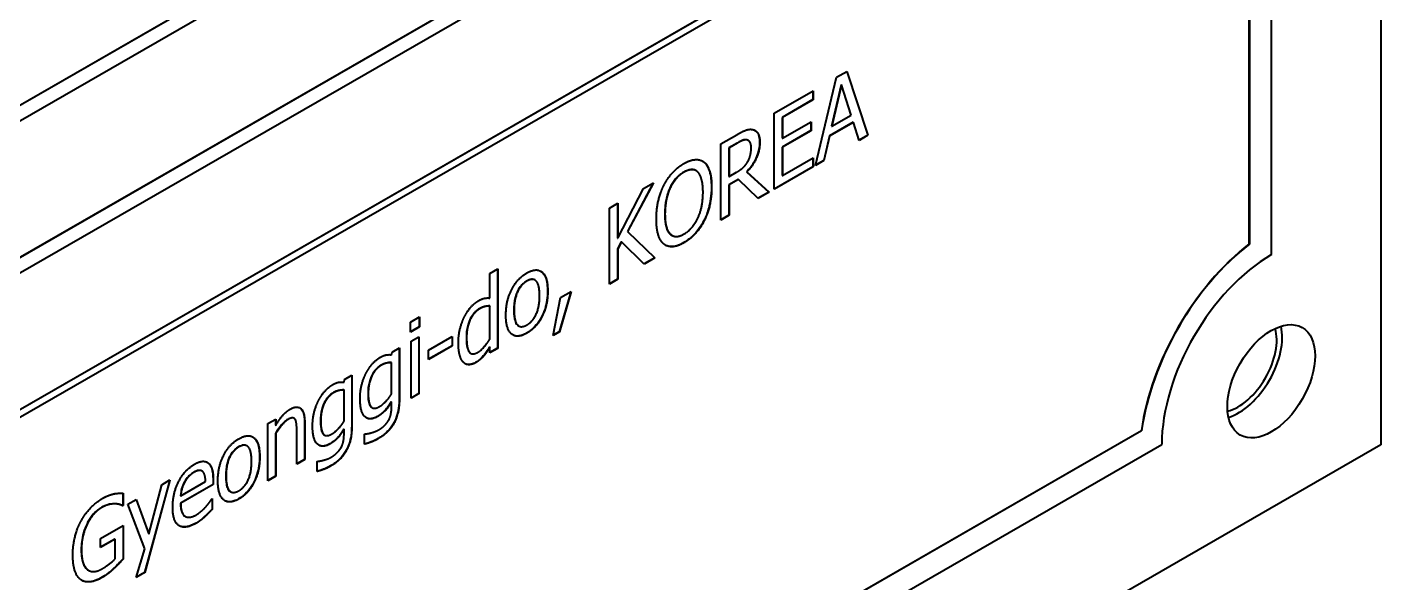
# Model space of a CAD drawing. Header units: millimetres. Extents: x 0 to 5945, y 0 to 4205.
# Drawn here: x 5642.62 to 5664.44, y 3427.06 to 3436.02 of the extents above; entities that cross this region are included whole.
import ezdxf

# ---------------------------------------------------------------- set-up
doc = ezdxf.new("R2010")
doc.units = ezdxf.units.MM
doc.header["$LTSCALE"] = 5
doc.layers.add('가시적인 것(ISO)', color=3, linetype='Continuous', lineweight=40)
doc.layers.add('가시적인 좁은 것(ISO)', color=3, linetype='Continuous', lineweight=35)

msp = doc.modelspace()

# ---------------------------------------------------------------- linework, layer by layer
at = {"layer": '가시적인 것(ISO)'}
for p, q in [((5664.4361, 3478.3368), (5664.4361, 3429.2839)), ((5662.6719, 3432.3516), (5662.6719, 3473.229)), ((5662.3148, 3432.5245), (5662.3148, 3472.6496)), ((5662.3183, 3472.6509), (5662.3183, 3432.5225)), ((5628.4833, 3426.6887), (5660.7945, 3445.2955)), ((5660.798, 3445.2935), (5628.4833, 3426.6847)), ((5628.4833, 3426.4394), (5660.798, 3445.0482)), ((5628.4833, 3424.2361), (5660.7945, 3442.8429)), ((5660.798, 3442.8409), (5628.4833, 3424.232)), ((5628.4833, 3423.9868), (5660.798, 3442.5956)), ((5660.9041, 3440.3267), (5628.3772, 3421.5957)), ((5628.4833, 3421.7834), (5660.7945, 3440.3903)), ((5660.798, 3440.3882), (5628.4833, 3421.7794)), ((5655.6635, 3435.2112), (5655.8294, 3435.3067)), ((5655.8269, 3435.3053), (5656.1653, 3434.2779)), ((5655.8294, 3435.3067), (5656.1689, 3434.2759)), ((5655.3239, 3433.7893), (5655.6635, 3435.2112)), ((5655.739, 3435.0918), (5655.5843, 3434.4253)), ((5655.7425, 3435.0898), (5655.5878, 3434.4233)), ((5655.739, 3435.0918), (5655.7425, 3435.0898)), ((5655.8981, 3434.602), (5655.7425, 3435.0898)), ((5654.6561, 3434.6311), (5655.2861, 3434.9939)), ((5655.2826, 3434.8508), (5654.7866, 3434.5652)), ((5655.2861, 3434.8488), (5654.7902, 3434.5632)), ((5655.2826, 3434.9918), (5655.2826, 3434.8508)), ((5655.2826, 3434.8508), (5655.2861, 3434.8488)), ((5655.2861, 3434.9939), (5655.2861, 3434.8488)), ((5654.6561, 3433.4048), (5654.6561, 3434.6311)), ((5654.7866, 3434.5652), (5654.7902, 3434.5632)), ((5654.7866, 3434.5652), (5654.7866, 3434.2293)), ((5654.7902, 3434.5632), (5654.7902, 3434.2273)), ((5654.7902, 3434.2273), (5655.2526, 3434.4936)), ((5655.2491, 3434.4916), (5655.2491, 3434.3505)), ((5655.2526, 3434.4936), (5655.2526, 3434.3485)), ((5655.9324, 3434.4867), (5655.5473, 3434.2649)), ((5655.9359, 3434.4846), (5655.5509, 3434.2629)), ((5655.5843, 3434.4253), (5655.5878, 3434.4233)), ((5655.5878, 3434.4233), (5655.8981, 3434.602)), ((5655.9324, 3434.4867), (5655.9359, 3434.4846)), ((5656.027, 3434.1942), (5655.9359, 3434.4846)), ((5653.7966, 3434.1361), (5654.0561, 3434.2856)), ((5654.2391, 3434.1938), (5654.2426, 3434.1918)), ((5655.2491, 3434.3505), (5654.7866, 3434.0842)), ((5654.7866, 3434.2293), (5654.7902, 3434.2273)), ((5655.2526, 3434.3485), (5654.7902, 3434.0822)), ((5655.2491, 3434.3505), (5655.2526, 3434.3485)), ((5655.5473, 3434.2649), (5655.4562, 3433.8696)), ((5655.5509, 3434.2629), (5655.4598, 3433.8675)), ((5655.5473, 3434.2649), (5655.5509, 3434.2629)), ((5656.1653, 3434.2779), (5656.026, 3434.1977)), ((5656.1689, 3434.2759), (5656.027, 3434.1942)), ((5656.1653, 3434.2779), (5656.1689, 3434.2759)), ((5653.7966, 3432.9098), (5653.7966, 3434.1361)), ((5654.0595, 3434.1505), (5653.9271, 3434.0742)), ((5653.9271, 3434.0742), (5653.9306, 3434.0722)), ((5653.9271, 3434.0742), (5653.9271, 3433.6131)), ((5654.063, 3434.1484), (5653.9306, 3434.0722)), ((5653.9306, 3434.0722), (5653.9306, 3433.6111)), ((5654.7866, 3434.0842), (5654.7902, 3434.0822)), ((5654.7866, 3434.0842), (5654.7866, 3433.6291)), ((5654.7902, 3434.0822), (5654.7902, 3433.6271)), ((5655.2826, 3433.7696), (5654.6561, 3433.4088)), ((5655.2861, 3433.7676), (5654.6561, 3433.4048)), ((5654.7902, 3433.6271), (5655.2861, 3433.9127)), ((5655.2826, 3433.9106), (5655.2826, 3433.7696)), ((5655.2826, 3433.7696), (5655.2861, 3433.7676)), ((5655.2861, 3433.9127), (5655.2861, 3433.7676)), ((5655.4598, 3433.8675), (5655.3239, 3433.7893)), ((5655.4562, 3433.8696), (5655.3251, 3433.7941)), ((5655.4562, 3433.8696), (5655.4598, 3433.8675)), ((5653.3958, 3433.7065), (5653.3993, 3433.7045)), ((5653.9271, 3433.6131), (5653.9306, 3433.6111)), ((5654.0801, 3433.5651), (5653.9271, 3433.477)), ((5653.9306, 3433.6111), (5654.0484, 3433.6789)), ((5654.0836, 3433.563), (5653.9306, 3433.4749)), ((5654.0801, 3433.5651), (5654.0836, 3433.563)), ((5654.4025, 3433.2587), (5654.0836, 3433.563)), ((5654.2142, 3433.688), (5654.2177, 3433.686)), ((5654.2142, 3433.688), (5654.5726, 3433.3608)), ((5654.2177, 3433.686), (5654.5762, 3433.3587)), ((5654.7866, 3433.6291), (5654.7902, 3433.6271)), ((5652.1368, 3432.6158), (5652.5494, 3433.4179)), ((5652.7061, 3433.5081), (5652.2923, 3432.7263)), ((5652.7127, 3433.5119), (5652.2958, 3432.7243)), ((5652.5494, 3433.4179), (5652.7127, 3433.5119)), ((5653.9271, 3433.477), (5653.9306, 3433.4749)), ((5653.9271, 3433.477), (5653.9271, 3432.989)), ((5653.9306, 3433.4749), (5653.9306, 3432.987)), ((5654.5726, 3433.3608), (5654.3999, 3433.2613)), ((5654.5762, 3433.3587), (5654.4025, 3433.2587)), ((5654.5726, 3433.3608), (5654.5762, 3433.3587)), ((5652.0027, 3433.1031), (5652.1368, 3433.1803)), ((5652.0027, 3431.8768), (5652.0027, 3433.1031)), ((5652.1333, 3433.1783), (5652.1333, 3432.6179)), ((5652.1368, 3433.1803), (5652.1368, 3432.6158)), ((5653.9271, 3432.989), (5653.7966, 3432.9139)), ((5653.9306, 3432.987), (5653.7966, 3432.9098)), ((5653.9271, 3432.989), (5653.9306, 3432.987)), ((5652.2923, 3432.7263), (5652.7332, 3432.3015)), ((5652.2923, 3432.7263), (5652.2958, 3432.7243)), ((5652.2958, 3432.7243), (5652.7368, 3432.2995)), ((5653.0075, 3432.6638), (5653.011, 3432.6618)), ((5652.1333, 3432.6179), (5652.1368, 3432.6158)), ((5652.1926, 3432.5606), (5652.1333, 3432.446)), ((5652.1333, 3432.446), (5652.1333, 3431.956)), ((5652.1333, 3432.446), (5652.1368, 3432.4439)), ((5652.1961, 3432.5586), (5652.1368, 3432.4439)), ((5652.1368, 3432.4439), (5652.1368, 3431.954)), ((5652.1926, 3432.5606), (5652.1961, 3432.5586)), ((5652.5631, 3432.1995), (5652.1961, 3432.5586)), ((5662.3148, 3432.5245), (5662.3183, 3432.5225)), ((5652.7332, 3432.3015), (5652.5605, 3432.2021)), ((5652.7368, 3432.2995), (5652.5631, 3432.1995)), ((5652.7332, 3432.3015), (5652.7368, 3432.2995)), ((5650.0765, 3432.0485), (5650.2037, 3432.1218)), ((5650.0765, 3431.651), (5650.0765, 3432.0485)), ((5650.2002, 3432.1197), (5650.2002, 3430.8428)), ((5650.2037, 3432.1218), (5650.2037, 3430.8408)), ((5650.7997, 3431.943), (5650.8032, 3431.941)), ((5652.1333, 3431.956), (5652.0027, 3431.8808)), ((5652.1368, 3431.954), (5652.0027, 3431.8768)), ((5652.1333, 3431.956), (5652.1368, 3431.954)), ((5651.0976, 3431.0505), (5651.2163, 3431.6584)), ((5651.3806, 3431.7531), (5651.1929, 3431.1094)), ((5651.3856, 3431.7559), (5651.1965, 3431.1074)), ((5651.2163, 3431.6584), (5651.3856, 3431.7559)), ((5648.7975, 3431.2653), (5648.9419, 3431.3485)), ((5648.9384, 3431.3464), (5648.9384, 3431.1895)), ((5648.9419, 3431.3485), (5648.9419, 3431.1875)), ((5650.073, 3431.5249), (5650.0765, 3431.5228)), ((5650.0765, 3430.9911), (5650.0765, 3431.5228)), ((5648.7975, 3431.1043), (5648.7975, 3431.2653)), ((5648.9384, 3431.1895), (5648.7975, 3431.1084)), ((5648.9419, 3431.1875), (5648.7975, 3431.1043)), ((5648.9384, 3431.1895), (5648.9419, 3431.1875)), ((5650.5387, 3431.2031), (5650.5423, 3431.201)), ((5648.8053, 3430.9557), (5648.9325, 3431.029)), ((5648.8053, 3430.0355), (5648.8053, 3430.9557)), ((5648.9289, 3431.0269), (5648.9289, 3430.1108)), ((5648.9325, 3431.029), (5648.9325, 3430.1087)), ((5649.0881, 3430.8095), (5649.4697, 3431.0293)), ((5649.4662, 3431.0272), (5649.4662, 3430.8822)), ((5649.4697, 3431.0293), (5649.4697, 3430.8802)), ((5651.1965, 3431.1074), (5651.0976, 3431.0505)), ((5651.1929, 3431.1094), (5651.0985, 3431.0551)), ((5651.1929, 3431.1094), (5651.1965, 3431.1074)), ((5648.4915, 3430.7363), (5648.4993, 3430.7795)), ((5648.4993, 3430.7795), (5648.6188, 3430.8483)), ((5648.6152, 3430.8463), (5648.6152, 3430.0355)), ((5648.6188, 3430.8483), (5648.6188, 3430.0334)), ((5649.4662, 3430.8822), (5649.0881, 3430.6645)), ((5649.4697, 3430.8802), (5649.0881, 3430.6604)), ((5649.0881, 3430.6604), (5649.0881, 3430.8095)), ((5649.4662, 3430.8822), (5649.4697, 3430.8802)), ((5649.7648, 3430.7613), (5649.7684, 3430.7592)), ((5650.073, 3430.863), (5650.0765, 3430.861)), ((5650.0765, 3430.7675), (5650.0765, 3430.861)), ((5650.2002, 3430.8428), (5650.0765, 3430.7716)), ((5650.2037, 3430.8408), (5650.0765, 3430.7675)), ((5650.2002, 3430.8428), (5650.2037, 3430.8408)), ((5648.488, 3430.6121), (5648.4915, 3430.6101)), ((5648.4915, 3430.1043), (5648.4915, 3430.6101)), ((5647.7257, 3430.2953), (5647.7334, 3430.3385)), ((5647.7334, 3430.3385), (5647.8529, 3430.4073)), ((5647.8494, 3430.4053), (5647.8494, 3429.5944)), ((5647.8529, 3430.4073), (5647.8529, 3429.5924)), ((5647.7222, 3430.1711), (5647.7257, 3430.1691)), ((5647.7257, 3429.6632), (5647.7257, 3430.1691)), ((5648.9289, 3430.1108), (5648.8053, 3430.0396)), ((5648.9325, 3430.1087), (5648.8053, 3430.0355)), ((5648.9289, 3430.1108), (5648.9325, 3430.1087)), ((5648.1759, 3429.8845), (5648.1795, 3429.8824)), ((5648.488, 3429.9791), (5648.4915, 3429.9771)), ((5648.4915, 3429.8966), (5648.4915, 3429.9771)), ((5646.4983, 3429.6272), (5646.6255, 3429.7005)), ((5646.4983, 3428.707), (5646.4983, 3429.6272)), ((5646.622, 3429.6984), (5646.622, 3429.6002)), ((5646.622, 3429.6002), (5646.6255, 3429.5981)), ((5646.6255, 3429.7005), (5646.6255, 3429.5981)), ((5646.9177, 3429.7146), (5646.9212, 3429.7126)), ((5647.0887, 3429.6483), (5647.0887, 3429.051)), ((5647.0922, 3429.6463), (5647.0922, 3429.049)), ((5611.7299, 3401.3851), (5660.5767, 3429.5141)), ((5660.5802, 3429.512), (5611.7305, 3401.3814)), ((5646.622, 3429.47), (5646.6255, 3429.4679)), ((5646.622, 3429.47), (5646.622, 3428.7823)), ((5646.6255, 3429.4679), (5646.6255, 3428.7802)), ((5646.965, 3428.9758), (5646.965, 3429.5005)), ((5647.4101, 3429.4435), (5647.4136, 3429.4414)), ((5647.7222, 3429.5381), (5647.7257, 3429.536)), ((5647.7257, 3429.4555), (5647.7257, 3429.536)), ((5648.0566, 3429.4573), (5648.0635, 3429.4612)), ((5648.0566, 3429.2963), (5648.0566, 3429.4573)), ((5660.5767, 3429.5141), (5660.5802, 3429.512)), ((5664.4361, 3429.2839), (5607.8676, 3396.7083)), ((5611.4066, 3400.7861), (5660.9041, 3429.2898)), ((5646.1582, 3429.2702), (5646.1618, 3429.2681)), ((5647.0887, 3429.051), (5646.965, 3428.9798)), ((5647.0922, 3429.049), (5646.965, 3428.9758)), ((5647.0887, 3429.051), (5647.0922, 3429.049)), ((5647.2908, 3429.0163), (5647.2977, 3429.0202)), ((5647.2908, 3428.8553), (5647.2908, 3429.0163)), ((5644.9162, 3428.7162), (5644.511, 3427.2278)), ((5644.9211, 3428.719), (5644.5145, 3427.2257)), ((5644.7878, 3428.6422), (5644.9211, 3428.719)), ((5645.4338, 3428.8642), (5645.4374, 3428.8621)), ((5645.6146, 3428.7309), (5645.6146, 3428.6464)), ((5645.6181, 3428.7288), (5645.6181, 3428.6444)), ((5646.622, 3428.7823), (5646.4983, 3428.7111)), ((5646.6255, 3428.7802), (5646.4983, 3428.707)), ((5646.622, 3428.7823), (5646.6255, 3428.7802)), ((5644.1611, 3428.5061), (5644.1611, 3428.3113)), ((5644.1647, 3428.506), (5644.1647, 3428.3092)), ((5644.5824, 3427.8432), (5644.7878, 3428.6422)), ((5645.6146, 3428.6464), (5645.0903, 3428.3445)), ((5645.0938, 3428.4607), (5645.4944, 3428.6913)), ((5645.6181, 3428.6444), (5645.0938, 3428.3424)), ((5645.6146, 3428.6464), (5645.6181, 3428.6444)), ((5645.8973, 3428.5302), (5645.9008, 3428.5282)), ((5644.1611, 3428.3113), (5644.15, 3428.3048)), ((5644.15, 3428.3048), (5644.1535, 3428.3028)), ((5644.1647, 3428.3092), (5644.1535, 3428.3028)), ((5644.1611, 3428.3113), (5644.1647, 3428.3092)), ((5644.2394, 3428.3264), (5644.377, 3428.4056)), ((5644.5136, 3427.6098), (5644.2394, 3428.3264)), ((5644.3747, 3428.4043), (5644.5789, 3427.8452)), ((5644.377, 3428.4056), (5644.5824, 3427.8432)), ((5645.0903, 3428.4627), (5645.0938, 3428.4607)), ((5645.0903, 3428.3445), (5645.0938, 3428.3424)), ((5645.5958, 3428.4129), (5645.6035, 3428.4173)), ((5645.6, 3428.4153), (5645.6, 3428.2504)), ((5645.6035, 3428.4173), (5645.6035, 3428.2484)), ((5645.1647, 3428.1324), (5645.1682, 3428.1303)), ((5645.6, 3428.2504), (5645.6035, 3428.2484)), ((5643.8037, 3427.7724), (5644.169, 3427.9828)), ((5644.1654, 3427.9807), (5644.1654, 3427.4491)), ((5644.169, 3427.9828), (5644.169, 3427.4471)), ((5644.5789, 3427.8452), (5644.5824, 3427.8432)), ((5643.8037, 3427.6293), (5643.8037, 3427.7724)), ((5644.0331, 3427.7655), (5643.8037, 3427.6334)), ((5644.0366, 3427.7634), (5643.8037, 3427.6293)), ((5644.0331, 3427.7655), (5644.0366, 3427.7634)), ((5644.0366, 3427.4464), (5644.0366, 3427.7634)), ((5644.1654, 3427.4491), (5644.169, 3427.4471)), ((5644.3787, 3427.1475), (5644.5136, 3427.6098)), ((5643.6068, 3427.2622), (5643.6103, 3427.2602)), ((5644.5145, 3427.2257), (5644.3787, 3427.1475)), ((5644.511, 3427.2278), (5644.3801, 3427.1524)), ((5644.511, 3427.2278), (5644.5145, 3427.2257))]:
    msp.add_line(p, q, dxfattribs=at)
for centre, major_axis, start_param, end_param in [((5662.6683, 3430.3098), (1.4971, 2.5998), 0.9509125, 2.1868127), ((5662.6719, 3430.3078), (-1.4971, -2.5998), 4.0925052, 5.3284054), ((5662.6719, 3430.3078), (1.2476, 2.1665), 0.7834645, 2.3542608), ((5662.138, 3430.6152), (-0.4367, -0.7583), 0.4988431, 2.6427496), ((5662.138, 3430.6152), (0.499, 0.8666), 3.6993769, 5.7254011)]:
    msp.add_ellipse(centre, major_axis=major_axis, ratio=0.5780931, start_param=start_param, end_param=end_param, dxfattribs=at)
msp.add_ellipse((5662.6683, 3430.3098), major_axis=(-0.499, -0.8666), ratio=0.5780931, dxfattribs=at)
for points, degree in [([(5654.0561, 3434.2856), (5654.143, 3434.3356), (5654.2598, 3434.38), (5654.3123, 3434.3685)], 2), ([(5654.2237, 3434.1992), (5654.1954, 3434.2058), (5654.1197, 3434.1811), (5654.063, 3434.1484)], 2), ([(5654.2391, 3434.1938), (5654.2333, 3434.1971), (5654.227, 3434.1996), (5654.2202, 3434.2013)], 3), ([(5654.2874, 3434.0729), (5654.2874, 3434.1266), (5654.2564, 3434.1912), (5654.2237, 3434.1992)], 2), ([(5654.3123, 3434.3685), (5654.3647, 3434.3569), (5654.4266, 3434.2624), (5654.4266, 3434.166)], 2), ([(5654.4266, 3434.166), (5654.4266, 3434.0318), (5654.3149, 3433.7856), (5654.2177, 3433.686)], 2), ([(5654.2306, 3433.8474), (5654.2598, 3433.8981), (5654.2874, 3434.0093), (5654.2874, 3434.0729)], 2), ([(5652.8803, 3433.4683), (5652.9388, 3433.5835), (5653.1029, 3433.7625), (5653.2043, 3433.8209)], 2), ([(5653.2043, 3433.8209), (5653.3075, 3433.8803), (5653.4725, 3433.8879), (5653.5292, 3433.842)], 2), ([(5653.5032, 3433.8597), (5653.511, 3433.8551), (5653.5185, 3433.8499), (5653.5257, 3433.8441)], 3), ([(5653.5292, 3433.842), (5653.5868, 3433.7937), (5653.6504, 3433.5918), (5653.6504, 3433.4388)], 2), ([(5654.0484, 3433.6789), (5654.106, 3433.7121), (5654.198, 3433.7899), (5654.2306, 3433.8474)], 2), ([(5653.2052, 3433.6803), (5653.1321, 3433.6382), (5653.023, 3433.5137), (5652.9809, 3433.4239)], 2), ([(5653.4287, 3433.6818), (5653.3883, 3433.7221), (5653.2757, 3433.7209), (5653.2052, 3433.6803)], 2), ([(5653.5112, 3433.3586), (5653.5112, 3433.4799), (5653.4682, 3433.6429), (5653.4287, 3433.6818)], 2), ([(5652.7591, 3432.9255), (5652.7591, 3433.0795), (5652.8219, 3433.3502), (5652.8803, 3433.4683)], 2), ([(5652.9809, 3433.4239), (5652.9413, 3433.3385), (5652.8984, 3433.1249), (5652.8984, 3433.0057)], 2), ([(5653.2052, 3432.6845), (5653.3453, 3432.7652), (5653.5112, 3433.1171), (5653.5112, 3433.3586)], 2), ([(5653.6504, 3433.4388), (5653.6504, 3433.2897), (5653.5886, 3433.0126), (5653.5292, 3432.897)], 2), ([(5652.8794, 3432.5228), (5652.821, 3432.5706), (5652.7591, 3432.7745), (5652.7591, 3432.9255)], 2), ([(5652.8984, 3433.0057), (5652.8984, 3432.7642), (5653.0651, 3432.6038), (5653.2052, 3432.6845)], 2), ([(5653.5292, 3432.897), (5653.4674, 3432.7759), (5653.3032, 3432.5998), (5653.2043, 3432.5429)], 2), ([(5653.2043, 3432.5429), (5653.1021, 3432.484), (5652.9388, 3432.4744), (5652.8794, 3432.5228)], 2), ([(5650.3344, 3431.3762), (5650.3344, 3431.6067), (5650.52, 3431.969), (5650.6722, 3432.0566)], 2), ([(5650.6722, 3432.0566), (5650.8252, 3432.1447), (5651.0091, 3431.9963), (5651.0091, 3431.7647)], 2), ([(5650.6722, 3431.9235), (5650.5733, 3431.8666), (5650.4659, 3431.6308), (5650.4659, 3431.4519)], 2), ([(5650.8776, 3431.689), (5650.8776, 3431.8679), (5650.771, 3431.9804), (5650.6722, 3431.9235)], 2), ([(5649.6665, 3431.3493), (5649.7078, 3431.4327), (5649.8247, 3431.5686), (5649.8891, 3431.6057)], 2), ([(5649.8891, 3431.6057), (5649.9459, 3431.6384), (5650.0301, 3431.6561), (5650.0765, 3431.651)], 2), ([(5651.0091, 3431.7647), (5651.0091, 3431.5322), (5650.8252, 3431.1728), (5650.6722, 3431.0847)], 2), ([(5650.6722, 3431.2179), (5650.7702, 3431.2743), (5650.8776, 3431.5121), (5650.8776, 3431.689)], 2), ([(5649.5694, 3430.9287), (5649.5694, 3431.0499), (5649.621, 3431.2565), (5649.6665, 3431.3493)], 2), ([(5649.9098, 3431.4755), (5649.8118, 3431.4191), (5649.7009, 3431.1763), (5649.7009, 3431.0074)], 2), ([(5650.0765, 3431.5228), (5650.0292, 3431.5234), (5649.9536, 3431.5007), (5649.9098, 3431.4755)], 2), ([(5650.6722, 3431.0847), (5650.5149, 3430.9941), (5650.3344, 3431.1516), (5650.3344, 3431.3762)], 2), ([(5650.4659, 3431.4519), (5650.4659, 3431.278), (5650.5733, 3431.161), (5650.6722, 3431.2179)], 2), ([(5649.6476, 3430.6179), (5649.6098, 3430.6568), (5649.5694, 3430.8124), (5649.5694, 3430.9287)], 2), ([(5649.7009, 3431.0074), (5649.7009, 3430.8444), (5649.786, 3430.7215), (5649.8805, 3430.7759)], 2), ([(5649.8805, 3430.7759), (5649.9304, 3430.8046), (5650.0318, 3430.9187), (5650.0765, 3430.9911)], 2), ([(5648.0815, 3430.4416), (5648.1245, 3430.5249), (5648.2414, 3430.6569), (5648.3033, 3430.6925)], 2), ([(5648.3033, 3430.6925), (5648.3626, 3430.7267), (5648.4486, 3430.7424), (5648.4915, 3430.7363)], 2), ([(5649.9742, 3430.7156), (5649.9476, 3430.6844), (5649.8891, 3430.6338), (5649.8505, 3430.6115)], 2), ([(5650.0765, 3430.861), (5650.0464, 3430.8138), (5650.0035, 3430.7493), (5649.9742, 3430.7156)], 2), ([(5648.3239, 3430.5652), (5648.2268, 3430.5093), (5648.1159, 3430.2725), (5648.1159, 3430.1106)], 2), ([(5648.4915, 3430.6101), (5648.4443, 3430.6107), (5648.3635, 3430.588), (5648.3239, 3430.5652)], 2), ([(5649.8505, 3430.6115), (5649.7886, 3430.5759), (5649.6837, 3430.5781), (5649.6476, 3430.6179)], 2), ([(5647.3157, 3430.0005), (5647.3587, 3430.0839), (5647.4756, 3430.2158), (5647.5375, 3430.2515)], 2), ([(5647.5375, 3430.2515), (5647.5968, 3430.2856), (5647.6827, 3430.3013), (5647.7257, 3430.2953)], 2), ([(5647.9844, 3430.0319), (5647.9844, 3430.1461), (5648.0369, 3430.3532), (5648.0815, 3430.4416)], 2), ([(5647.5581, 3430.1242), (5647.461, 3430.0683), (5647.3501, 3429.8315), (5647.3501, 3429.6695)], 2), ([(5647.7257, 3430.1691), (5647.6784, 3430.1697), (5647.5976, 3430.147), (5647.5581, 3430.1242)], 2), ([(5648.2663, 3429.741), (5648.1374, 3429.6668), (5647.9844, 3429.8122), (5647.9844, 3430.0319)], 2), ([(5648.1159, 3430.1106), (5648.1159, 3429.9575), (5648.2002, 3429.846), (5648.2956, 3429.901)], 2), ([(5648.6188, 3430.0334), (5648.6188, 3429.7989), (5648.4511, 3429.4837), (5648.2784, 3429.3842)], 2), ([(5648.2956, 3429.901), (5648.3446, 3429.9292), (5648.4494, 3430.0373), (5648.4915, 3430.1043)], 2), ([(5646.6255, 3429.5981), (5646.6822, 3429.6934), (5646.7931, 3429.8228), (5646.855, 3429.8585)], 2), ([(5646.855, 3429.8585), (5646.9667, 3429.9228), (5647.0922, 3429.8162), (5647.0922, 3429.6463)], 2), ([(5647.2186, 3429.5908), (5647.2186, 3429.7051), (5647.271, 3429.9122), (5647.3157, 3430.0005)], 2), ([(5648.4915, 3429.9771), (5648.44, 3429.8927), (5648.3411, 3429.7841), (5648.2663, 3429.741)], 2), ([(5648.452, 3429.6949), (5648.4744, 3429.7416), (5648.4915, 3429.8399), (5648.4915, 3429.8966)], 2), ([(5646.8215, 3429.6921), (5646.7742, 3429.6649), (5646.6736, 3429.5453), (5646.6255, 3429.4679)], 2), ([(5646.941, 3429.6923), (5646.9255, 3429.7182), (5646.8696, 3429.7198), (5646.8215, 3429.6921)], 2), ([(5646.965, 3429.5005), (5646.965, 3429.5641), (5646.9547, 3429.6674), (5646.941, 3429.6923)], 2), ([(5647.5005, 3429.3), (5647.3716, 3429.2258), (5647.2186, 3429.3712), (5647.2186, 3429.5908)], 2), ([(5647.3501, 3429.6695), (5647.3501, 3429.5165), (5647.4343, 3429.405), (5647.5297, 3429.46)], 2), ([(5647.8529, 3429.5924), (5647.8529, 3429.3579), (5647.6853, 3429.0427), (5647.5125, 3428.9432)], 2), ([(5647.5297, 3429.46), (5647.5787, 3429.4882), (5647.6836, 3429.5963), (5647.7257, 3429.6632)], 2), ([(5648.2887, 3429.5293), (5648.3471, 3429.563), (5648.4288, 3429.6478), (5648.452, 3429.6949)], 2), ([(5645.6929, 3428.7033), (5645.6929, 3428.9339), (5645.8786, 3429.2962), (5646.0307, 3429.3838)], 2), ([(5646.0307, 3429.3838), (5646.1837, 3429.4719), (5646.3676, 3429.3234), (5646.3676, 3429.0919)], 2), ([(5647.7257, 3429.536), (5647.6741, 3429.4517), (5647.5753, 3429.3431), (5647.5005, 3429.3)], 2), ([(5647.6862, 3429.2539), (5647.7085, 3429.3006), (5647.7257, 3429.3989), (5647.7257, 3429.4555)], 2), ([(5648.2784, 3429.3842), (5648.2225, 3429.3521), (5648.1065, 3429.3071), (5648.0566, 3429.2963)], 2), ([(5648.0635, 3429.4612), (5648.0764, 3429.4617), (5648.1262, 3429.4686), (5648.158, 3429.4779)], 2), ([(5648.158, 3429.4779), (5648.1933, 3429.4873), (5648.2535, 3429.509), (5648.2887, 3429.5293)], 2), ([(5646.0307, 3429.2506), (5645.9319, 3429.1937), (5645.8244, 3428.9579), (5645.8244, 3428.779)], 2), ([(5646.2361, 3429.0161), (5646.2361, 3429.195), (5646.1296, 3429.3076), (5646.0307, 3429.2506)], 2), ([(5647.5229, 3429.0883), (5647.5813, 3429.122), (5647.663, 3429.2067), (5647.6862, 3429.2539)], 2), ([(5644.9649, 3428.2791), (5644.9649, 3428.5037), (5645.1583, 3428.8814), (5645.3147, 3428.9715)], 2), ([(5645.3147, 3428.9715), (5645.3852, 3429.0121), (5645.4935, 3429.0248), (5645.5339, 3428.9953)], 2), ([(5645.5205, 3429.0039), (5645.5239, 3429.0019), (5645.5271, 3428.9997), (5645.5304, 3428.9974)], 3), ([(5645.5339, 3428.9953), (5645.5752, 3428.9664), (5645.6181, 3428.8391), (5645.6181, 3428.7288)], 2), ([(5646.3676, 3429.0919), (5646.3676, 3428.8593), (5646.1837, 3428.5), (5646.0307, 3428.4119)], 2), ([(5646.0307, 3428.545), (5646.1287, 3428.6015), (5646.2361, 3428.8392), (5646.2361, 3429.0161)], 2), ([(5647.5125, 3428.9432), (5647.4567, 3428.9111), (5647.3406, 3428.8661), (5647.2908, 3428.8553)], 2), ([(5647.2977, 3429.0202), (5647.3105, 3429.0207), (5647.3604, 3429.0275), (5647.3922, 3429.0369)], 2), ([(5647.3922, 3429.0369), (5647.4274, 3429.0463), (5647.4876, 3429.068), (5647.5229, 3429.0883)], 2), ([(5645.307, 3428.8398), (5645.2563, 3428.8106), (5645.1849, 3428.7328), (5645.1566, 3428.6807)], 2), ([(5645.4514, 3428.8514), (5645.429, 3428.8733), (5645.3586, 3428.8695), (5645.307, 3428.8398)], 2), ([(5645.4944, 3428.6913), (5645.4926, 3428.753), (5645.4712, 3428.832), (5645.4514, 3428.8514)], 2), ([(5645.8244, 3428.779), (5645.8244, 3428.6051), (5645.9319, 3428.4881), (5646.0307, 3428.545)], 2), ([(5644.022, 3428.4954), (5644.0555, 3428.5027), (5644.1389, 3428.507), (5644.1647, 3428.506)], 2), ([(5645.1566, 3428.6807), (5645.1273, 3428.6271), (5645.0981, 3428.5218), (5645.0938, 3428.4607)], 2), ([(5646.0307, 3428.4119), (5645.8734, 3428.3213), (5645.6929, 3428.4787), (5645.6929, 3428.7033)], 2), ([(5643.4865, 3428.0528), (5643.5484, 3428.169), (5643.728, 3428.3599), (5643.8355, 3428.4218)], 2), ([(5644.0263, 3428.3329), (5643.985, 3428.334), (5643.8802, 3428.3064), (5643.8191, 3428.2712)], 2), ([(5643.8355, 3428.4218), (5643.8862, 3428.451), (5643.979, 3428.4865), (5644.022, 3428.4954)], 2), ([(5644.1535, 3428.3028), (5644.1286, 3428.3153), (5644.0744, 3428.3328), (5644.0263, 3428.3329)], 2), ([(5645.3448, 3428.0219), (5645.1643, 3427.9179), (5644.9649, 3428.0505), (5644.9649, 3428.2791)], 2), ([(5645.0938, 3428.3424), (5645.0938, 3428.1824), (5645.2262, 3428.0887), (5645.3439, 3428.1565)], 2), ([(5645.3439, 3428.1565), (5645.3852, 3428.1803), (5645.466, 3428.2497), (5645.4987, 3428.2864)], 2), ([(5645.4987, 3428.2864), (5645.533, 3428.326), (5645.5803, 3428.388), (5645.5958, 3428.4129)], 2), ([(5643.8191, 3428.2712), (5643.6739, 3428.1876), (5643.4942, 3427.8178), (5643.4942, 3427.5962)], 2), ([(5645.4883, 3428.1304), (5645.4514, 3428.0962), (5645.3912, 3428.0486), (5645.3448, 3428.0219)], 2), ([(5645.6035, 3428.2484), (5645.5812, 3428.2246), (5645.515, 3428.1547), (5645.4883, 3428.1304)], 2), ([(5643.355, 3427.511), (5643.355, 3427.6591), (5643.4229, 3427.9327), (5643.4865, 3428.0528)], 2), ([(5643.4865, 3427.1088), (5643.4229, 3427.1536), (5643.355, 3427.355), (5643.355, 3427.511)], 2), ([(5643.4942, 3427.5962), (5643.4942, 3427.473), (5643.5415, 3427.3153), (5643.5862, 3427.2775)], 2), ([(5643.8286, 3427.2869), (5643.8853, 3427.3195), (5643.9979, 3427.4043), (5644.0366, 3427.4464)], 2), ([(5644.169, 3427.4471), (5644.1432, 3427.4183), (5644.0572, 3427.3261), (5644.0203, 3427.2919)], 2), ([(5643.5827, 3427.2795), (5643.5902, 3427.2729), (5643.5983, 3427.2671), (5643.6068, 3427.2622)], 3), ([(5643.5862, 3427.2775), (5643.63, 3427.2391), (5643.7521, 3427.2428), (5643.8286, 3427.2869)], 2), ([(5644.0203, 3427.2919), (5643.9704, 3427.2453), (5643.8905, 3427.1814), (5643.8337, 3427.1487)], 2), ([(5643.8337, 3427.1487), (5643.7272, 3427.0874), (5643.5501, 3427.0649), (5643.4865, 3427.1088)], 2)]:
    msp.add_open_spline(points, degree=degree, dxfattribs=at)
for points, knots in [([(5654.2202, 3434.2013), (5654.2003, 3434.2059), (5654.1778, 3434.2032), (5654.1363, 3434.1897), (5654.1079, 3434.1783), (5654.0595, 3434.1505)], [-0.096218379, -0.096218379, -0.096218379, -0.096218379, -0.041052198, -0.041052198, 0, 0, 0, 0]), ([(5654.3479, 3434.3552), (5654.3537, 3434.3517), (5654.3592, 3434.3478), (5654.3774, 3434.3325), (5654.3927, 3434.3158), (5654.418, 3434.2559), (5654.4231, 3434.2129), (5654.4231, 3434.168)], [-0.069069049, -0.069069049, -0.069069049, -0.069069049, -0.058693599, -0.058693599, -0.032896682, -0.032896682, 0, 0, 0, 0]), ([(5654.4231, 3434.168), (5654.4231, 3434.1383), (5654.421, 3434.1074), (5654.4118, 3434.046), (5654.4051, 3434.016), (5654.3775, 3433.9269), (5654.3521, 3433.8764), (5654.2954, 3433.7808), (5654.2567, 3433.7317), (5654.2142, 3433.688)], [-0.096978339, -0.096978339, -0.096978339, -0.096978339, -0.081189142, -0.081189142, -0.066663517, -0.066663517, -0.038742082, -0.038742082, 0, 0, 0, 0]), ([(5653.5257, 3433.8441), (5653.5698, 3433.8071), (5653.5974, 3433.7511), (5653.6384, 3433.6209), (5653.6469, 3433.5322), (5653.6469, 3433.4408)], [-0.11811302, -0.11811302, -0.11811302, -0.11811302, -0.06705395, -0.06705395, 0, 0, 0, 0]), ([(5653.2017, 3433.6823), (5653.1751, 3433.667), (5653.1483, 3433.6485), (5653.0932, 3433.6008), (5653.0715, 3433.576), (5653.0248, 3433.5164), (5652.999, 3433.4721), (5652.9773, 3433.4259)], [-0.059929333, -0.059929333, -0.059929333, -0.059929333, -0.046288092, -0.046288092, -0.030783472, -0.030783472, 0, 0, 0, 0]), ([(5653.3958, 3433.7065), (5653.389, 3433.7104), (5653.382, 3433.7137), (5653.3559, 3433.7228), (5653.3357, 3433.7249), (5653.2781, 3433.7192), (5653.2403, 3433.7045), (5653.2017, 3433.6823)], [-0.06091821, -0.06091821, -0.06091821, -0.06091821, -0.052843372, -0.052843372, -0.03273597, -0.03273597, 0, 0, 0, 0]), ([(5652.9773, 3433.4259), (5652.948, 3433.3627), (5652.9289, 3433.2965), (5652.907, 3433.1876), (5652.8948, 3433.1115), (5652.8948, 3433.0077)], [-0.179803, -0.179803, -0.179803, -0.179803, -0.07617712, -0.07617712, 0, 0, 0, 0]), ([(5653.6469, 3433.4408), (5653.6469, 3433.3042), (5653.6275, 3433.1925), (5653.5857, 3433.036), (5653.5603, 3432.9665), (5653.5257, 3432.899)], [-0.10349668, -0.10349668, -0.10349668, -0.10349668, -0.04562594, -0.04562594, 0, 0, 0, 0]), ([(5652.8948, 3433.0077), (5652.8948, 3432.9529), (5652.898, 3432.8985), (5652.9137, 3432.8079), (5652.9248, 3432.7689), (5652.9619, 3432.6974), (5652.9858, 3432.6763), (5653.0075, 3432.6638)], [-0.13338717, -0.13338717, -0.13338717, -0.13338717, -0.108203599, -0.108203599, -0.086907238, -0.086907238, -0.061326849, -0.061326849, -0.061326849, -0.061326849]), ([(5653.5257, 3432.899), (5653.5053, 3432.8591), (5653.4825, 3432.8204), (5653.4246, 3432.7369), (5653.3959, 3432.7048), (5653.3215, 3432.6261), (5653.2619, 3432.5801), (5653.2008, 3432.5449)], [-0.081311434, -0.081311434, -0.081311434, -0.081311434, -0.068346731, -0.068346731, -0.05181732, -0.05181732, 0, 0, 0, 0]), ([(5653.2008, 3432.5449), (5653.1641, 3432.5238), (5653.1274, 3432.5068), (5653.0581, 3432.4851), (5653.0261, 3432.4801), (5652.9616, 3432.4819), (5652.9312, 3432.4903), (5652.9042, 3432.5055)], [-0.104676746, -0.104676746, -0.104676746, -0.104676746, -0.073638358, -0.073638358, -0.044543789, -0.044543789, -0.011926914, -0.011926914, -0.011926914, -0.011926914]), ([(5650.8948, 3432.0856), (5650.8968, 3432.0845), (5650.8987, 3432.0833), (5650.9364, 3432.0585), (5650.9584, 3432.0231), (5650.9972, 3431.9259), (5651.0056, 3431.8472), (5651.0056, 3431.7667)], [-0.095480257, -0.095480257, -0.095480257, -0.095480257, -0.093630381, -0.093630381, -0.059028855, -0.059028855, 0, 0, 0, 0]), ([(5650.6686, 3431.9255), (5650.6526, 3431.9163), (5650.6366, 3431.9054), (5650.6065, 3431.8803), (5650.5925, 3431.8667), (5650.5589, 3431.8276), (5650.5414, 3431.8011), (5650.5079, 3431.7361), (5650.4942, 3431.6981), (5650.468, 3431.5911), (5650.4623, 3431.521), (5650.4623, 3431.4539)], [-0.13544963, -0.13544963, -0.13544963, -0.13544963, -0.11875979, -0.11875979, -0.10326441, -0.10326441, -0.07940843, -0.07940843, -0.04923424, -0.04923424, 0, 0, 0, 0]), ([(5650.7997, 3431.943), (5650.7996, 3431.9431), (5650.7995, 3431.9431), (5650.7837, 3431.9521), (5650.7657, 3431.9557), (5650.7209, 3431.951), (5650.6949, 3431.9406), (5650.6686, 3431.9255)], [-0.041144358, -0.041144358, -0.041144358, -0.041144358, -0.041012876, -0.041012876, -0.022285047, -0.022285047, 0, 0, 0, 0]), ([(5651.0056, 3431.7667), (5651.0056, 3431.719), (5651.0027, 3431.6689), (5650.989, 3431.573), (5650.9792, 3431.5269), (5650.9422, 3431.4076), (5650.9144, 3431.3535), (5650.8648, 3431.2684), (5650.8336, 3431.2262), (5650.7569, 3431.1457), (5650.7131, 3431.1124), (5650.6686, 3431.0868)], [-0.13321984, -0.13321984, -0.13321984, -0.13321984, -0.11378855, -0.11378855, -0.09682631, -0.09682631, -0.07026923, -0.07026923, -0.03775459, -0.03775459, 0, 0, 0, 0]), ([(5649.9062, 3431.4775), (5649.891, 3431.4687), (5649.8757, 3431.4583), (5649.8468, 3431.4345), (5649.8333, 3431.4214), (5649.7994, 3431.3826), (5649.7812, 3431.3554), (5649.7508, 3431.2977), (5649.7334, 3431.2587), (5649.7027, 3431.138), (5649.6974, 3431.07), (5649.6974, 3431.0094)], [-0.16245449, -0.16245449, -0.16245449, -0.16245449, -0.13868189, -0.13868189, -0.11639143, -0.11639143, -0.0797493, -0.0797493, -0.04447144, -0.04447144, 0, 0, 0, 0]), ([(5650.073, 3431.5249), (5650.0465, 3431.5252), (5650.0168, 3431.5228), (5649.9726, 3431.5095), (5649.9456, 3431.5002), (5649.9062, 3431.4775)], [-0.096675547, -0.096675547, -0.096675547, -0.096675547, -0.033432071, -0.033432071, 0, 0, 0, 0]), ([(5650.4623, 3431.4539), (5650.4623, 3431.4121), (5650.4647, 3431.3703), (5650.4762, 3431.302), (5650.4844, 3431.2727), (5650.5112, 3431.2223), (5650.5271, 3431.2098), (5650.5387, 3431.2031)], [-0.081821019, -0.081821019, -0.081821019, -0.081821019, -0.066877041, -0.066877041, -0.054610265, -0.054610265, -0.040842831, -0.040842831, -0.040842831, -0.040842831]), ([(5649.6974, 3431.0094), (5649.6974, 3430.9655), (5649.6997, 3430.921), (5649.7115, 3430.8501), (5649.7198, 3430.8198), (5649.7426, 3430.779), (5649.7531, 3430.768), (5649.7648, 3430.7613)], [-0.093127933, -0.093127933, -0.093127933, -0.093127933, -0.068538002, -0.068538002, -0.049031624, -0.049031624, -0.034994514, -0.034994514, -0.034994514, -0.034994514]), ([(5650.6686, 3431.0868), (5650.6443, 3431.0727), (5650.6199, 3431.061), (5650.5737, 3431.0449), (5650.552, 3431.04), (5650.4996, 3431.0366), (5650.4717, 3431.0428), (5650.4472, 3431.0564)], [-0.23140113, -0.23140113, -0.23140113, -0.23140113, -0.19684338, -0.19684338, -0.16464808, -0.16464808, -0.11568853, -0.11568853, -0.11568853, -0.11568853]), ([(5649.9707, 3430.7176), (5649.9456, 3430.6883), (5649.925, 3430.6699), (5649.893, 3430.6422), (5649.8694, 3430.6265), (5649.8469, 3430.6136)], [-0.027913022, -0.027913022, -0.027913022, -0.027913022, -0.019065252, -0.019065252, 0, 0, 0, 0]), ([(5650.073, 3430.863), (5650.056, 3430.8364), (5650.0389, 3430.8098), (5650.0059, 3430.7603), (5649.9885, 3430.7382), (5649.9707, 3430.7176)], [-0.035842539, -0.035842539, -0.035842539, -0.035842539, -0.016863408, -0.016863408, 0, 0, 0, 0]), ([(5648.3204, 3430.5673), (5648.3051, 3430.5585), (5648.2898, 3430.5481), (5648.2609, 3430.5242), (5648.2473, 3430.5112), (5648.2132, 3430.4725), (5648.195, 3430.4454), (5648.164, 3430.3871), (5648.1471, 3430.3489), (5648.1176, 3430.2342), (5648.1124, 3430.1701), (5648.1124, 3430.1126)], [-0.15303008, -0.15303008, -0.15303008, -0.15303008, -0.13082508, -0.13082508, -0.11003161, -0.11003161, -0.07579692, -0.07579692, -0.0421769, -0.0421769, 0, 0, 0, 0]), ([(5648.488, 3430.6121), (5648.4604, 3430.6125), (5648.4304, 3430.6098), (5648.3833, 3430.5966), (5648.3554, 3430.5874), (5648.3204, 3430.5673)], [-0.081933387, -0.081933387, -0.081933387, -0.081933387, -0.029682285, -0.029682285, 0, 0, 0, 0]), ([(5649.8469, 3430.6136), (5649.8231, 3430.5998), (5649.7996, 3430.5898), (5649.7543, 3430.5787), (5649.7328, 3430.5775), (5649.7001, 3430.5831), (5649.688, 3430.5874), (5649.677, 3430.5935)], [-0.067961758, -0.067961758, -0.067961758, -0.067961758, -0.047714102, -0.047714102, -0.027994807, -0.027994807, -0.014668469, -0.014668469, -0.014668469, -0.014668469]), ([(5647.5546, 3430.1263), (5647.5393, 3430.1175), (5647.524, 3430.1071), (5647.495, 3430.0832), (5647.4815, 3430.0702), (5647.4474, 3430.0315), (5647.4291, 3430.0044), (5647.3981, 3429.9461), (5647.3813, 3429.9078), (5647.3518, 3429.7931), (5647.3466, 3429.7291), (5647.3466, 3429.6716)], [-0.15303008, -0.15303008, -0.15303008, -0.15303008, -0.13082508, -0.13082508, -0.11003161, -0.11003161, -0.07579692, -0.07579692, -0.0421769, -0.0421769, 0, 0, 0, 0]), ([(5647.7222, 3430.1711), (5647.6946, 3430.1715), (5647.6646, 3430.1688), (5647.6174, 3430.1556), (5647.5895, 3430.1464), (5647.5546, 3430.1263)], [-0.081933387, -0.081933387, -0.081933387, -0.081933387, -0.029682285, -0.029682285, 0, 0, 0, 0]), ([(5648.1124, 3430.1126), (5648.1124, 3430.0724), (5648.1146, 3430.0317), (5648.1257, 3429.9668), (5648.1334, 3429.9391), (5648.1562, 3429.8988), (5648.167, 3429.8896), (5648.1759, 3429.8845)], [-0.074187624, -0.074187624, -0.074187624, -0.074187624, -0.058793344, -0.058793344, -0.046476992, -0.046476992, -0.036027653, -0.036027653, -0.036027653, -0.036027653]), ([(5648.6152, 3430.0355), (5648.6152, 3429.9855), (5648.6124, 3429.9325), (5648.5983, 3429.8345), (5648.5884, 3429.788), (5648.5564, 3429.6909), (5648.5364, 3429.6502), (5648.4908, 3429.5741), (5648.4611, 3429.5365), (5648.3799, 3429.4541), (5648.3265, 3429.416), (5648.2748, 3429.3863)], [-0.14401112, -0.14401112, -0.14401112, -0.14401112, -0.11832169, -0.11832169, -0.09701991, -0.09701991, -0.07360033, -0.07360033, -0.04385366, -0.04385366, 0, 0, 0, 0]), ([(5647.0123, 3429.8814), (5647.0142, 3429.8803), (5647.0161, 3429.879), (5647.0397, 3429.8625), (5647.0551, 3429.8393), (5647.0831, 3429.7652), (5647.0887, 3429.7067), (5647.0887, 3429.6483)], [-0.072555765, -0.072555765, -0.072555765, -0.072555765, -0.070210043, -0.070210043, -0.042891237, -0.042891237, 0, 0, 0, 0]), ([(5648.488, 3429.9791), (5648.4393, 3429.8994), (5648.4021, 3429.8561), (5648.3438, 3429.7951), (5648.302, 3429.7656), (5648.2628, 3429.7431)], [-0.05329034, -0.05329034, -0.05329034, -0.05329034, -0.033257004, -0.033257004, 0, 0, 0, 0]), ([(5646.8179, 3429.6941), (5646.8017, 3429.6847), (5646.7856, 3429.6728), (5646.747, 3429.6383), (5646.7288, 3429.6172), (5646.6848, 3429.5648), (5646.652, 3429.5183), (5646.622, 3429.47)], [-0.047834132, -0.047834132, -0.047834132, -0.047834132, -0.042283443, -0.042283443, -0.034173357, -0.034173357, 0, 0, 0, 0]), ([(5646.9177, 3429.7146), (5646.9168, 3429.7152), (5646.9158, 3429.7157), (5646.9041, 3429.7214), (5646.8933, 3429.7218), (5646.8641, 3429.7178), (5646.8411, 3429.7075), (5646.8179, 3429.6941)], [-0.030656828, -0.030656828, -0.030656828, -0.030656828, -0.029750196, -0.029750196, -0.019640818, -0.019640818, 0, 0, 0, 0]), ([(5647.3466, 3429.6716), (5647.3466, 3429.6314), (5647.3487, 3429.5907), (5647.3598, 3429.5258), (5647.3676, 3429.4981), (5647.3903, 3429.4577), (5647.4011, 3429.4486), (5647.4101, 3429.4435)], [-0.074187624, -0.074187624, -0.074187624, -0.074187624, -0.058793344, -0.058793344, -0.046476992, -0.046476992, -0.036027653, -0.036027653, -0.036027653, -0.036027653]), ([(5647.8494, 3429.5944), (5647.8494, 3429.5445), (5647.8465, 3429.4915), (5647.8325, 3429.3935), (5647.8226, 3429.347), (5647.7905, 3429.2498), (5647.7706, 3429.2092), (5647.725, 3429.1331), (5647.6952, 3429.0955), (5647.614, 3429.0131), (5647.5607, 3428.975), (5647.509, 3428.9453)], [-0.14401112, -0.14401112, -0.14401112, -0.14401112, -0.11832169, -0.11832169, -0.09701991, -0.09701991, -0.07360033, -0.07360033, -0.04385366, -0.04385366, 0, 0, 0, 0]), ([(5648.2628, 3429.7431), (5648.2427, 3429.7315), (5648.2226, 3429.722), (5648.1842, 3429.7094), (5648.1663, 3429.706), (5648.1252, 3429.7051), (5648.1041, 3429.7105), (5648.0853, 3429.7209)], [-0.124077602, -0.124077602, -0.124077602, -0.124077602, -0.112925397, -0.112925397, -0.102405611, -0.102405611, -0.08774395, -0.08774395, -0.08774395, -0.08774395]), ([(5646.2534, 3429.4128), (5646.2553, 3429.4116), (5646.2573, 3429.4104), (5646.295, 3429.3857), (5646.317, 3429.3503), (5646.3558, 3429.253), (5646.3641, 3429.1743), (5646.3641, 3429.0939)], [-0.095480257, -0.095480257, -0.095480257, -0.095480257, -0.093630381, -0.093630381, -0.059028855, -0.059028855, 0, 0, 0, 0]), ([(5647.7222, 3429.5381), (5647.6734, 3429.4584), (5647.6363, 3429.4151), (5647.578, 3429.354), (5647.5362, 3429.3246), (5647.497, 3429.3021)], [-0.05329034, -0.05329034, -0.05329034, -0.05329034, -0.033257004, -0.033257004, 0, 0, 0, 0]), ([(5648.2748, 3429.3863), (5648.2233, 3429.3566), (5648.1819, 3429.3397), (5648.1258, 3429.318), (5648.0907, 3429.3067), (5648.0566, 3429.2991)], [-0.049248353, -0.049248353, -0.049248353, -0.049248353, -0.031253722, -0.031253722, -0.001045901, -0.001045901, -0.001045901, -0.001045901]), ([(5646.0272, 3429.2527), (5646.0112, 3429.2435), (5645.9952, 3429.2325), (5645.965, 3429.2075), (5645.9511, 3429.1939), (5645.9174, 3429.1547), (5645.9, 3429.1283), (5645.8664, 3429.0633), (5645.8527, 3429.0253), (5645.8265, 3428.9183), (5645.8209, 3428.8482), (5645.8209, 3428.7811)], [-0.13544963, -0.13544963, -0.13544963, -0.13544963, -0.11875979, -0.11875979, -0.10326441, -0.10326441, -0.07940843, -0.07940843, -0.04923424, -0.04923424, 0, 0, 0, 0]), ([(5646.1582, 3429.2702), (5646.1581, 3429.2702), (5646.158, 3429.2703), (5646.1422, 3429.2793), (5646.1242, 3429.2828), (5646.0794, 3429.2782), (5646.0534, 3429.2678), (5646.0272, 3429.2527)], [-0.041144358, -0.041144358, -0.041144358, -0.041144358, -0.041012876, -0.041012876, -0.022285047, -0.022285047, 0, 0, 0, 0]), ([(5647.497, 3429.3021), (5647.4768, 3429.2904), (5647.4567, 3429.281), (5647.4184, 3429.2684), (5647.4005, 3429.265), (5647.3594, 3429.2641), (5647.3382, 3429.2694), (5647.3194, 3429.2798)], [-0.124077602, -0.124077602, -0.124077602, -0.124077602, -0.112925397, -0.112925397, -0.102405611, -0.102405611, -0.08774395, -0.08774395, -0.08774395, -0.08774395]), ([(5645.5304, 3428.9974), (5645.5444, 3428.9876), (5645.5564, 3428.9749), (5645.58, 3428.9401), (5645.5884, 3428.9189), (5645.6096, 3428.8559), (5645.6146, 3428.7921), (5645.6146, 3428.7309)], [-0.067856238, -0.067856238, -0.067856238, -0.067856238, -0.057911818, -0.057911818, -0.044976338, -0.044976338, 0, 0, 0, 0]), ([(5646.3641, 3429.0939), (5646.3641, 3429.0462), (5646.3612, 3428.9961), (5646.3475, 3428.9002), (5646.3377, 3428.8541), (5646.3007, 3428.7348), (5646.273, 3428.6806), (5646.2233, 3428.5956), (5646.1921, 3428.5533), (5646.1155, 3428.4728), (5646.0717, 3428.4395), (5646.0272, 3428.4139)], [-0.13321984, -0.13321984, -0.13321984, -0.13321984, -0.11378855, -0.11378855, -0.09682631, -0.09682631, -0.07026923, -0.07026923, -0.03775459, -0.03775459, 0, 0, 0, 0]), ([(5647.509, 3428.9453), (5647.4574, 3428.9156), (5647.416, 3428.8987), (5647.36, 3428.877), (5647.3249, 3428.8657), (5647.2908, 3428.8581)], [-0.049248353, -0.049248353, -0.049248353, -0.049248353, -0.031253722, -0.031253722, -0.001045901, -0.001045901, -0.001045901, -0.001045901]), ([(5645.3034, 3428.8419), (5645.2873, 3428.8326), (5645.2709, 3428.8217), (5645.2356, 3428.7936), (5645.2225, 3428.7797), (5645.1911, 3428.7449), (5645.1706, 3428.7151), (5645.153, 3428.6827)], [-0.03522729, -0.03522729, -0.03522729, -0.03522729, -0.029351814, -0.029351814, -0.022122174, -0.022122174, 0, 0, 0, 0]), ([(5645.4338, 3428.8642), (5645.4296, 3428.8666), (5645.4251, 3428.8686), (5645.4076, 3428.8741), (5645.395, 3428.8741), (5645.36, 3428.8705), (5645.331, 3428.8578), (5645.3034, 3428.8419)], [-0.035209356, -0.035209356, -0.035209356, -0.035209356, -0.032011871, -0.032011871, -0.023411559, -0.023411559, 0, 0, 0, 0]), ([(5645.8209, 3428.7811), (5645.8209, 3428.7393), (5645.8232, 3428.6975), (5645.8348, 3428.6292), (5645.8429, 3428.5999), (5645.8698, 3428.5494), (5645.8856, 3428.537), (5645.8973, 3428.5302)], [-0.081821019, -0.081821019, -0.081821019, -0.081821019, -0.066877041, -0.066877041, -0.054610265, -0.054610265, -0.040842831, -0.040842831, -0.040842831, -0.040842831]), ([(5645.153, 3428.6827), (5645.1341, 3428.6479), (5645.1192, 3428.6125), (5645.1025, 3428.5524), (5645.094, 3428.5153), (5645.0903, 3428.4627)], [-0.092784007, -0.092784007, -0.092784007, -0.092784007, -0.037125244, -0.037125244, 0, 0, 0, 0]), ([(5644.0227, 3428.3349), (5643.9822, 3428.336), (5643.9439, 3428.3261), (5643.8921, 3428.3125), (5643.8539, 3428.2953), (5643.8156, 3428.2733)], [-0.045506647, -0.045506647, -0.045506647, -0.045506647, -0.03248246, -0.03248246, 0, 0, 0, 0]), ([(5644.15, 3428.3048), (5644.1333, 3428.3132), (5644.1159, 3428.3202), (5644.0773, 3428.3327), (5644.0498, 3428.3349), (5644.0227, 3428.3349)], [-0.04799963, -0.04799963, -0.04799963, -0.04799963, -0.025696887, -0.025696887, 0, 0, 0, 0]), ([(5645.0903, 3428.3445), (5645.0903, 3428.313), (5645.0922, 3428.2823), (5645.1012, 3428.2294), (5645.1076, 3428.2064), (5645.1286, 3428.1625), (5645.1442, 3428.1441), (5645.1647, 3428.1324)], [-0.122366787, -0.122366787, -0.122366787, -0.122366787, -0.099406988, -0.099406988, -0.079309021, -0.079309021, -0.054805191, -0.054805191, -0.054805191, -0.054805191]), ([(5646.0272, 3428.4139), (5646.0028, 3428.3999), (5645.9784, 3428.3882), (5645.9322, 3428.372), (5645.9105, 3428.3672), (5645.8582, 3428.3638), (5645.8302, 3428.3699), (5645.8057, 3428.3836)], [-0.23140113, -0.23140113, -0.23140113, -0.23140113, -0.19684338, -0.19684338, -0.16464808, -0.16464808, -0.11568853, -0.11568853, -0.11568853, -0.11568853]), ([(5643.8156, 3428.2733), (5643.7944, 3428.261), (5643.7732, 3428.2467), (5643.7326, 3428.214), (5643.7134, 3428.1961), (5643.6601, 3428.1386), (5643.6299, 3428.0958), (5643.5787, 3428.0046), (5643.5486, 3427.9418), (5643.4999, 3427.7691), (5643.4907, 3427.6802), (5643.4907, 3427.5982)], [-0.23195822, -0.23195822, -0.23195822, -0.23195822, -0.20032376, -0.20032376, -0.17026208, -0.17026208, -0.11376839, -0.11376839, -0.06015061, -0.06015061, 0, 0, 0, 0]), ([(5645.4848, 3428.1324), (5645.4628, 3428.112), (5645.4404, 3428.0923), (5645.3938, 3428.0555), (5645.3655, 3428.0378), (5645.3413, 3428.0239)], [-0.03994906, -0.03994906, -0.03994906, -0.03994906, -0.020532882, -0.020532882, 0, 0, 0, 0]), ([(5645.6, 3428.2504), (5645.577, 3428.226), (5645.5515, 3428.199), (5645.5254, 3428.1714), (5645.5048, 3428.1506), (5645.4848, 3428.1324)], [-0.024000636, -0.024000636, -0.024000636, -0.024000636, -0.017626994, -0.017626994, 0, 0, 0, 0]), ([(5645.3413, 3428.0239), (5645.3096, 3428.0057), (5645.2779, 3427.9902), (5645.2186, 3427.9691), (5645.1911, 3427.9626), (5645.1297, 3427.9586), (5645.0984, 3427.9649), (5645.0711, 3427.9801)], [-0.25738, -0.25738, -0.25738, -0.25738, -0.21017408, -0.21017408, -0.16738097, -0.16738097, -0.10999432, -0.10999432, -0.10999432, -0.10999432]), ([(5643.4907, 3427.5982), (5643.4907, 3427.4847), (5643.5057, 3427.418), (5643.5355, 3427.3359), (5643.5553, 3427.3027), (5643.5827, 3427.2795)], [-0.077127355, -0.077127355, -0.077127355, -0.077127355, -0.036768392, -0.036768392, 0, 0, 0, 0]), ([(5644.1654, 3427.4491), (5644.1386, 3427.4192), (5644.1049, 3427.3831), (5644.0708, 3427.3465), (5644.0437, 3427.3189), (5644.0167, 3427.2939)], [-0.03145933, -0.03145933, -0.03145933, -0.03145933, -0.023880899, -0.023880899, 0, 0, 0, 0]), ([(5644.0167, 3427.2939), (5643.9872, 3427.2663), (5643.9573, 3427.2397), (5643.8961, 3427.1907), (5643.8615, 3427.1688), (5643.8302, 3427.1508)], [-0.052719342, -0.052719342, -0.052719342, -0.052719342, -0.026565582, -0.026565582, 0, 0, 0, 0]), ([(5643.8302, 3427.1508), (5643.7913, 3427.1283), (5643.7524, 3427.11), (5643.6787, 3427.0849), (5643.6433, 3427.0774), (5643.5683, 3427.0744), (5643.531, 3427.0829), (5643.4983, 3427.1012)], [-0.10944415, -0.10944415, -0.10944415, -0.10944415, -0.07640862, -0.07640862, -0.04556153, -0.04556153, -0.00627036, -0.00627036, -0.00627036, -0.00627036])]:
    msp.add_open_spline(points, degree=3, knots=knots, dxfattribs=at)
at = {"layer": '가시적인 좁은 것(ISO)'}
for p, q in [((5654.2202, 3434.2013), (5654.2237, 3434.1992)), ((5654.0595, 3434.1505), (5654.063, 3434.1484)), ((5654.4231, 3434.168), (5654.4266, 3434.166)), ((5653.5257, 3433.8441), (5653.5292, 3433.842)), ((5653.2017, 3433.6823), (5653.2052, 3433.6803)), ((5652.9773, 3433.4259), (5652.9809, 3433.4239)), ((5653.6469, 3433.4408), (5653.6504, 3433.4388)), ((5652.8948, 3433.0077), (5652.8984, 3433.0057)), ((5653.5257, 3432.899), (5653.5292, 3432.897)), ((5653.2008, 3432.5449), (5653.2043, 3432.5429)), ((5650.6686, 3431.9255), (5650.6722, 3431.9235)), ((5651.0056, 3431.7667), (5651.0091, 3431.7647)), ((5649.9062, 3431.4775), (5649.9098, 3431.4755)), ((5650.4623, 3431.4539), (5650.4659, 3431.4519)), ((5649.6974, 3431.0094), (5649.7009, 3431.0074)), ((5650.6686, 3431.0868), (5650.6722, 3431.0847)), ((5649.9707, 3430.7176), (5649.9742, 3430.7156)), ((5648.3204, 3430.5673), (5648.3239, 3430.5652)), ((5649.8469, 3430.6136), (5649.8505, 3430.6115)), ((5647.5546, 3430.1263), (5647.5581, 3430.1242)), ((5648.1124, 3430.1126), (5648.1159, 3430.1106)), ((5648.6152, 3430.0355), (5648.6188, 3430.0334)), ((5646.8179, 3429.6941), (5646.8215, 3429.6921)), ((5647.0887, 3429.6483), (5647.0922, 3429.6463)), ((5647.3466, 3429.6716), (5647.3501, 3429.6695)), ((5647.8494, 3429.5944), (5647.8529, 3429.5924)), ((5648.2628, 3429.7431), (5648.2663, 3429.741)), ((5648.2748, 3429.3863), (5648.2784, 3429.3842)), ((5646.0272, 3429.2527), (5646.0307, 3429.2506)), ((5647.497, 3429.3021), (5647.5005, 3429.3)), ((5645.5304, 3428.9974), (5645.5339, 3428.9953)), ((5646.3641, 3429.0939), (5646.3676, 3429.0919)), ((5647.509, 3428.9453), (5647.5125, 3428.9432)), ((5645.3034, 3428.8419), (5645.307, 3428.8398)), ((5645.6146, 3428.7309), (5645.6181, 3428.7288)), ((5645.8209, 3428.7811), (5645.8244, 3428.779)), ((5645.153, 3428.6827), (5645.1566, 3428.6807)), ((5644.0227, 3428.3349), (5644.0263, 3428.3329)), ((5646.0272, 3428.4139), (5646.0307, 3428.4119)), ((5643.8156, 3428.2733), (5643.8191, 3428.2712)), ((5645.4848, 3428.1324), (5645.4883, 3428.1304)), ((5645.3413, 3428.0239), (5645.3448, 3428.0219)), ((5643.4907, 3427.5982), (5643.4942, 3427.5962)), ((5643.5827, 3427.2795), (5643.5862, 3427.2775)), ((5644.0167, 3427.2939), (5644.0203, 3427.2919)), ((5643.8302, 3427.1508), (5643.8337, 3427.1487))]:
    msp.add_line(p, q, dxfattribs=at)

doc.saveas('drawing.dxf')
